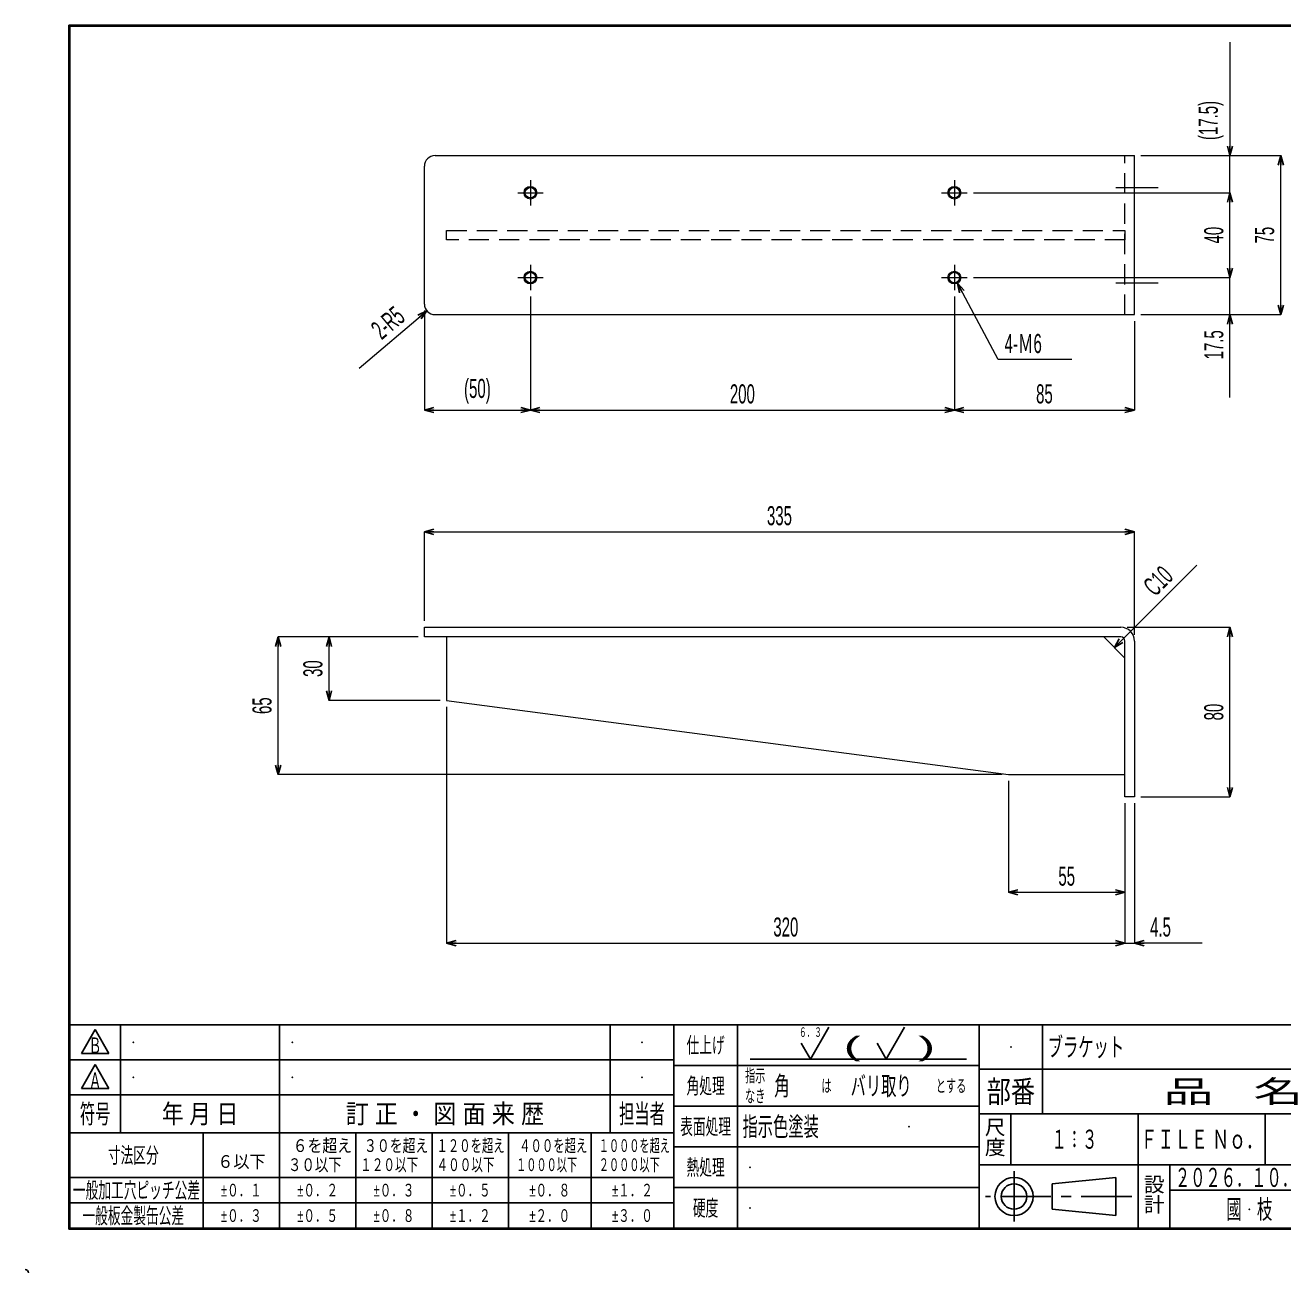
# Model space of a CAD drawing. Header units: millimetres. Extents: x -446 to 446, y -315 to 315.
# Drawn here: x -446 to 148, y -315 to 273 of the extents above; entities that cross this region are included whole.
import ezdxf
from ezdxf.enums import TextEntityAlignment as Align

# ---------------------------------------------------------------- set-up
doc = ezdxf.new("R2010")
doc.units = ezdxf.units.MM
doc.header["$LTSCALE"] = 0.75
doc.header["$PDSIZE"] = 1
doc.linetypes.add('CENTER', pattern=[50.8, 31.75, -6.35, 6.35, -6.35])
doc.linetypes.add('DASHED', pattern=[19.05, 12.7, -6.35])
for name, color, linetype in [('Layer0012', 7, 'Continuous'), ('Layer0013', 7, 'Continuous'), ('Layer0014', 7, 'Continuous')]:
    doc.layers.add(name, color=color, linetype=linetype)
doc.styles.add('dcStyle0', font='ＭＳ Ｐゴシック', dxfattribs={"width": 0.6})
doc.styles.add('dcStyle1', font='@ＭＳ Ｐゴシック', dxfattribs={"width": 0.8})
doc.dimstyles.new('dc_Diam06', dxfattribs={"dimtxt": 9, "dimasz": 4.500339, "dimexe": 0, "dimexo": 3, "dimgap": 3, "dimtad": 2, "dimtih": 1, "dimtoh": 1, "dimdec": 1, "dimdsep": 46, "dimtxsty": 'dcStyle0', "dimblk1": 'OPEN30', "dimblk2": 'OPEN30', "dimsah": 1, "dimcen": 0.09, "dimclrd": 4, "dimclre": 4, "dimclrt": 4, "dimadec": 0, "dimazin": 2, "dimtfac": 1, "dimtdec": 4, "dimtofl": 0, "dimtmove": 0, "dimatfit": 3, "dimfxl": 1, "dimarcsym": 1})
doc.dimstyles.new('dc_Radial01', dxfattribs={"dimtxt": 9, "dimasz": 4.500339, "dimexe": 0, "dimexo": 3, "dimgap": 3, "dimtad": 3, "dimdec": 1, "dimdsep": 46, "dimtxsty": 'dcStyle0', "dimblk1": 'OPEN30', "dimblk2": 'OPEN30', "dimsah": 1, "dimcen": 0.09, "dimclrd": 4, "dimclre": 4, "dimclrt": 4, "dimadec": 0, "dimazin": 2, "dimtfac": 1, "dimtdec": 4, "dimtofl": 0, "dimtmove": 0, "dimatfit": 3, "dimfxl": 1, "dimarcsym": 1})
doc.dimstyles.new('dc_Rotated', dxfattribs={"dimtxt": 9, "dimasz": 4.500339, "dimexe": 0, "dimexo": 3, "dimgap": 3, "dimtad": 3, "dimdec": 1, "dimdsep": 46, "dimtxsty": 'dcStyle0', "dimblk1": 'OPEN30', "dimblk2": 'OPEN30', "dimsah": 1, "dimcen": 0.09, "dimclrd": 4, "dimclre": 4, "dimclrt": 4, "dimadec": 0, "dimazin": 2, "dimtfac": 1, "dimtdec": 4, "dimtmove": 0, "dimatfit": 3, "dimfxl": 1, "dimarcsym": 1})

# ---------------------------------------------------------------- blocks, each defined once
blk = doc.blocks.new('DC_GROUP_AAD6-2738_1')
at = {"layer": 'Layer0014', "color": 2, "style": 'dcStyle0'}
for s, width, p, p2 in [('指示', 0.55, (-105.9, -225), (-96.3, -225)), ('は', 0.55, (-69.9, -229.8), (-65.1, -229.8)), ('とする', 0.637211, (-15.9, -229.8), (-1.5, -229.8)), ('なき', 0.629933, (-105.9, -234.6), (-96.3, -234.6))]:
    blk.add_text(s, height=6, dxfattribs=dict(at, width=width)).set_placement(p, p2, align=Align.FIT)
blk = doc.blocks.new('DC_GROUP_AAD6-2738_2')
at = {"layer": 'Layer0013', "color": 4, "linetype": 'Continuous', "lineweight": 25}
for p, q in [((-75.05, -214.2), (-66.39, -199.2)), ((-79.38, -206.7), (-75.05, -214.2))]:
    blk.add_line(p, q, dxfattribs=at)
at = {"layer": 'Layer0013', "color": 4, "style": 'dcStyle0', "width": 0.812153}
blk.add_text('６．３', height=4.5, dxfattribs=at).set_placement((-80.45, -203.7), (-69.65, -203.7), align=Align.FIT)
blk = doc.blocks.new('DC_GROUP_AAD6-2738_3')
at = {"layer": 'Layer0013', "color": 4, "linetype": 'Continuous', "lineweight": 25}
for p, q in [((-39.29, -214.2), (-30.63, -199.2)), ((-43.62, -206.7), (-39.29, -214.2))]:
    blk.add_line(p, q, dxfattribs=at)
blk = doc.blocks.new('_Open30')
at = {"color": 0, "linetype": 'ByBlock', "lineweight": -2}
for p, q in [((-1, 0.267949), (0, 0)), ((0, 0), (-1, -0.267949)), ((0, 0), (-1, 0))]:
    blk.add_line(p, q, dxfattribs=at)
blk = doc.blocks.new('*D4')
at = {"layer": 'Layer0012', "color": 4, "linetype": 'Continuous', "lineweight": 13}
for p, q in [((-207.16, 145.42), (-207.16, 91.92)), ((-257.16, 138.92), (-257.16, 91.92)), ((-257.16, 91.92), (-207.16, 91.92))]:
    blk.add_line(p, q, dxfattribs=at)
at = {"layer": 'Layer0012', "color": 4, "xscale": 4.500345800894138, "yscale": 4.500244740756384}
for p, rotation in [((-257.16, 91.92), 180), ((-207.16, 91.92), 360)]:
    blk.add_blockref('_Open30', p, dxfattribs=dict(at, rotation=rotation))
at = {"layer": 'Layer0012', "color": 4, "insert": (-232.16, 94.92), "char_height": 9, "attachment_point": 8, "style": 'dcStyle0'}
blk.add_mtext('\\T1.00;(50)', dxfattribs=at)
blk = doc.blocks.new('*D5')
at = {"layer": 'Layer0012', "color": 4, "linetype": 'Continuous', "lineweight": 13}
for p, q in [((-207.16, 145.42), (-207.16, 91.92)), ((-7.16, 145.42), (-7.16, 91.92)), ((-207.16, 91.92), (-7.16, 91.92))]:
    blk.add_line(p, q, dxfattribs=at)
at = {"layer": 'Layer0012', "color": 4, "xscale": 4.500345800894138, "yscale": 4.500244740756384}
for p, rotation in [((-207.16, 91.92), 180), ((-7.16, 91.92), 360)]:
    blk.add_blockref('_Open30', p, dxfattribs=dict(at, rotation=rotation))
at = {"layer": 'Layer0012', "color": 4, "insert": (-107.16, 94.92), "char_height": 9, "attachment_point": 8, "style": 'dcStyle0'}
blk.add_mtext('\\T1.00;200', dxfattribs=at)
blk = doc.blocks.new('*D6')
at = {"layer": 'Layer0012', "color": 4, "linetype": 'Continuous', "lineweight": 13}
for p, q in [((-7.16, 145.42), (-7.16, 91.92)), ((77.84, 133.92), (77.84, 91.92)), ((-7.16, 91.92), (77.84, 91.92))]:
    blk.add_line(p, q, dxfattribs=at)
at = {"layer": 'Layer0012', "color": 4, "xscale": 4.500345800894138, "yscale": 4.500244740756384}
for p, rotation in [((-7.16, 91.92), 180), ((77.84, 91.92), 360)]:
    blk.add_blockref('_Open30', p, dxfattribs=dict(at, rotation=rotation))
at = {"layer": 'Layer0012', "color": 4, "insert": (35.34, 94.92), "char_height": 9, "attachment_point": 8, "style": 'dcStyle0'}
blk.add_mtext('\\T1.00;85', dxfattribs=at)
blk = doc.blocks.new('*D7')
at = {"layer": 'Layer0012', "color": 4, "linetype": 'Continuous', "lineweight": 13}
for p, q in [((1.84, 154.42), (122.84, 154.42)), ((122.84, 136.92), (122.84, 154.42)), ((80.84, 136.92), (122.84, 136.92)), ((122.84, 97.77), (122.84, 136.92))]:
    blk.add_line(p, q, dxfattribs=at)
at = {"layer": 'Layer0012', "color": 4, "xscale": 4.500345800894138, "yscale": 4.500244740756384, "rotation": 90}
blk.add_blockref('_Open30', (122.84, 136.92), dxfattribs=at)
at = {"layer": 'Layer0012', "color": 4, "insert": (119.84, 129.57), "char_height": 9, "attachment_point": 9, "rotation": 90, "style": 'dcStyle0'}
blk.add_mtext('\\T1.00;17.5', dxfattribs=at)
blk = doc.blocks.new('*D8')
at = {"layer": 'Layer0012', "color": 4, "linetype": 'Continuous', "lineweight": 13}
for p, q in [((1.84, 194.42), (122.84, 194.42)), ((122.84, 154.42), (122.84, 194.42)), ((1.84, 154.42), (122.84, 154.42))]:
    blk.add_line(p, q, dxfattribs=at)
at = {"layer": 'Layer0012', "color": 4, "xscale": 4.500345800894138, "yscale": 4.500244740756384}
for p, rotation in [((122.84, 194.42), 90), ((122.84, 154.42), 270)]:
    blk.add_blockref('_Open30', p, dxfattribs=dict(at, rotation=rotation))
at = {"layer": 'Layer0012', "color": 4, "insert": (119.84, 174.42), "char_height": 9, "attachment_point": 8, "rotation": 90, "style": 'dcStyle0'}
blk.add_mtext('\\T1.00;40', dxfattribs=at)
blk = doc.blocks.new('*D9')
at = {"layer": 'Layer0012', "color": 4, "linetype": 'Continuous', "lineweight": 13}
for p, q in [((122.84, 265.47), (122.84, 211.92)), ((80.84, 211.92), (122.84, 211.92)), ((122.84, 194.42), (122.84, 211.92)), ((1.84, 194.42), (122.84, 194.42))]:
    blk.add_line(p, q, dxfattribs=at)
at = {"layer": 'Layer0012', "color": 4, "xscale": 4.500345800894138, "yscale": 4.500244740756384, "rotation": 270}
blk.add_blockref('_Open30', (122.84, 211.92), dxfattribs=at)
at = {"layer": 'Layer0012', "color": 4, "insert": (119.84, 219.27), "char_height": 9, "attachment_point": 7, "rotation": 90, "style": 'dcStyle0'}
blk.add_mtext('\\T1.00;(17.5)', dxfattribs=at)
blk = doc.blocks.new('*D10')
at = {"layer": 'Layer0012', "color": 4, "linetype": 'Continuous', "lineweight": 13}
for p, q in [((80.84, 211.92), (146.84, 211.92)), ((146.84, 136.92), (146.84, 211.92)), ((80.84, 136.92), (146.84, 136.92))]:
    blk.add_line(p, q, dxfattribs=at)
at = {"layer": 'Layer0012', "color": 4, "xscale": 4.500345800894138, "yscale": 4.500244740756384}
for p, rotation in [((146.84, 211.92), 90), ((146.84, 136.92), 270)]:
    blk.add_blockref('_Open30', p, dxfattribs=dict(at, rotation=rotation))
at = {"layer": 'Layer0012', "color": 4, "insert": (143.84, 174.42), "char_height": 9, "attachment_point": 8, "rotation": 90, "style": 'dcStyle0'}
blk.add_mtext('\\T1.00;75', dxfattribs=at)
blk = doc.blocks.new('*D21')
at = {"layer": 'Layer0012', "color": 4, "linetype": 'Continuous', "lineweight": 13}
for p, q in [((-326.16, -80.01), (-326.16, -15.03)), ((-260.16, -15.03), (-326.16, -15.03)), ((15.36, -80.01), (-326.16, -80.01))]:
    blk.add_line(p, q, dxfattribs=at)
at = {"layer": 'Layer0012', "color": 4, "xscale": 4.500345800894138, "yscale": 4.500244740756384}
for p, rotation in [((-326.16, -15.03), 90), ((-326.16, -80.01), 270)]:
    blk.add_blockref('_Open30', p, dxfattribs=dict(at, rotation=rotation))
at = {"layer": 'Layer0012', "color": 4, "insert": (-329.16, -47.52), "char_height": 9, "attachment_point": 8, "rotation": 90, "style": 'dcStyle0'}
blk.add_mtext('\\T1.00;65', dxfattribs=at)
blk = doc.blocks.new('*D22')
at = {"layer": 'Layer0012', "color": 4, "linetype": 'Continuous', "lineweight": 13}
for p, q in [((74.34, -10.53), (122.84, -10.53)), ((122.84, -90.53), (122.84, -10.53)), ((80.84, -90.53), (122.84, -90.53))]:
    blk.add_line(p, q, dxfattribs=at)
at = {"layer": 'Layer0012', "color": 4, "xscale": 4.500345800894138, "yscale": 4.500244740756384}
for p, rotation in [((122.84, -10.53), 90), ((122.84, -90.53), 270)]:
    blk.add_blockref('_Open30', p, dxfattribs=dict(at, rotation=rotation))
at = {"layer": 'Layer0012', "color": 4, "insert": (119.84, -50.53), "char_height": 9, "attachment_point": 8, "rotation": 90, "style": 'dcStyle0'}
blk.add_mtext('\\T1.00;80', dxfattribs=at)
blk = doc.blocks.new('*D23')
at = {"layer": 'Layer0012', "color": 4, "linetype": 'Continuous', "lineweight": 13}
for p, q in [((-257.16, 34.47), (77.84, 34.47)), ((-257.16, -7.53), (-257.16, 34.47)), ((77.84, -14.03), (77.84, 34.47))]:
    blk.add_line(p, q, dxfattribs=at)
at = {"layer": 'Layer0012', "color": 4, "xscale": 4.500345800894138, "yscale": 4.500244740756384}
for p, rotation in [((-257.16, 34.47), 180), ((77.84, 34.47), 360)]:
    blk.add_blockref('_Open30', p, dxfattribs=dict(at, rotation=rotation))
at = {"layer": 'Layer0012', "color": 4, "insert": (-89.66, 37.47), "char_height": 9, "attachment_point": 8, "style": 'dcStyle0'}
blk.add_mtext('\\T1.00;335', dxfattribs=at)
blk = doc.blocks.new('DC_IMAGEDIMGROUP_1')
at = {"layer": 'Layer0012', "color": 4, "linetype": 'Continuous', "lineweight": 13}
for p, q in [((-246.66, -48.03), (-246.66, -159.53)), ((73.34, -93.53), (73.34, -159.53)), ((77.84, -93.53), (77.84, -159.53)), ((-246.66, -159.53), (73.34, -159.53)), ((73.34, -159.53), (77.84, -159.53)), ((109.79, -159.53), (77.84, -159.53))]:
    blk.add_line(p, q, dxfattribs=at)
at = {"layer": 'Layer0012', "color": 4, "xscale": 4.500345800894138, "yscale": 4.500244740756384}
for p, rotation in [((-246.66, -159.53), 180), ((73.34, -159.53), 360), ((77.84, -159.53), 180)]:
    blk.add_blockref('_Open30', p, dxfattribs=dict(at, rotation=rotation))
at = {"layer": 'Layer0012', "color": 4, "char_height": 9, "style": 'dcStyle0'}
for s, insert, attachment_point in [('\\T1.00;320', (-86.66, -156.53), 8), ('\\T1.00;4.5', (85.19, -156.53), 7)]:
    blk.add_mtext(s, dxfattribs=dict(at, insert=insert, attachment_point=attachment_point))
blk = doc.blocks.new('*D25')
at = {"layer": 'Layer0012', "color": 4, "linetype": 'Continuous', "lineweight": 13}
for p, q in [((-302.16, -45.03), (-302.16, -15.03)), ((-260.16, -15.03), (-302.16, -15.03)), ((-249.66, -45.03), (-302.16, -45.03))]:
    blk.add_line(p, q, dxfattribs=at)
at = {"layer": 'Layer0012', "color": 4, "xscale": 4.500345800894138, "yscale": 4.500244740756384}
for p, rotation in [((-302.16, -15.03), 90), ((-302.16, -45.03), 270)]:
    blk.add_blockref('_Open30', p, dxfattribs=dict(at, rotation=rotation))
at = {"layer": 'Layer0012', "color": 4, "insert": (-305.16, -30.03), "char_height": 9, "attachment_point": 8, "rotation": 90, "style": 'dcStyle0'}
blk.add_mtext('\\T1.00;30', dxfattribs=at)
blk = doc.blocks.new('*D26')
at = {"layer": 'Layer0012', "color": 4, "linetype": 'Continuous', "lineweight": 13}
for p, q in [((13.54, 115.69), (-5.74, 151.77)), ((48.34, 115.69), (13.54, 115.69))]:
    blk.add_line(p, q, dxfattribs=at)
at = {"layer": 'Layer0012', "color": 4, "xscale": 4.500345800894138, "yscale": 4.500244740756384, "rotation": 118.1235982193733}
blk.add_blockref('_Open30', (-5.74, 151.77), dxfattribs=at)
at = {"layer": 'Layer0012', "color": 4, "insert": (16.54, 118.69), "char_height": 9, "attachment_point": 7, "style": 'dcStyle0'}
blk.add_mtext('\\T1.00;4-Ｍ6', dxfattribs=at)
blk = doc.blocks.new('*D27')
at = {"layer": 'Layer0012', "color": 4, "linetype": 'Continuous', "lineweight": 13}
blk.add_line((-287.94, 111.74), (-255.98, 138.7), dxfattribs=at)
at = {"layer": 'Layer0012', "color": 4, "xscale": 4.500345800894138, "yscale": 4.500244740756384, "rotation": 40.15146240727102}
blk.add_blockref('_Open30', (-255.98, 138.7), dxfattribs=at)
at = {"layer": 'Layer0012', "color": 4, "insert": (-265.57, 134.53), "char_height": 9, "attachment_point": 9, "rotation": 40.15146, "style": 'dcStyle0'}
blk.add_mtext('\\T1.00;2-R5', dxfattribs=at)
blk = doc.blocks.new('DC_IMAGEDIMGROUP_2')
at = {"layer": 'Layer0012', "color": 4, "linetype": 'Continuous', "lineweight": 13}
blk.add_line((107.16, 18.79), (68.34, -20.03), dxfattribs=at)
at = {"layer": 'Layer0012', "color": 4, "xscale": 4.500345800894138, "yscale": 4.500244740756384, "rotation": 225}
blk.add_blockref('_Open30', (68.34, -20.03), dxfattribs=at)
at = {"layer": 'Layer0012', "color": 4, "insert": (87.65, 3.52), "char_height": 9, "attachment_point": 7, "rotation": 45, "style": 'dcStyle0'}
blk.add_mtext('\\T1.00;C10', dxfattribs=at)
blk = doc.blocks.new('*D30')
at = {"layer": 'Layer0012', "color": 4, "linetype": 'Continuous', "lineweight": 13}
for p, q in [((18.36, -83.01), (18.36, -135.53)), ((73.34, -93.53), (73.34, -135.53)), ((18.36, -135.53), (73.34, -135.53))]:
    blk.add_line(p, q, dxfattribs=at)
at = {"layer": 'Layer0012', "color": 4, "xscale": 4.500345800894138, "yscale": 4.500244740756384}
for p, rotation in [((18.36, -135.53), 180), ((73.34, -135.53), 360)]:
    blk.add_blockref('_Open30', p, dxfattribs=dict(at, rotation=rotation))
at = {"layer": 'Layer0012', "color": 4, "insert": (45.85, -132.53), "char_height": 9, "attachment_point": 8, "style": 'dcStyle0'}
blk.add_mtext('\\T1.00;55', dxfattribs=at)
blk = doc.blocks.new('DC_GROUP_AAD6-2738_13')
at = {"color": 2, "linetype": 'CENTER', "lineweight": 18}
for p, q in [((-7.16, 200.42), (-7.16, 188.42)), ((-13.16, 194.42), (-1.16, 194.42))]:
    blk.add_line(p, q, dxfattribs=at)
at = {"color": 3, "linetype": 'Continuous', "lineweight": 18}
for radius in [3, 2.46]:
    blk.add_circle((-7.16, 194.42), radius, dxfattribs=at)
blk = doc.blocks.new('DC_GROUP_AAD6-2738_14')
at = {"color": 2, "linetype": 'CENTER', "lineweight": 18}
for p, q in [((-7.16, 160.42), (-7.16, 148.42)), ((-13.16, 154.42), (-1.16, 154.42))]:
    blk.add_line(p, q, dxfattribs=at)
at = {"color": 3, "linetype": 'Continuous', "lineweight": 18}
for radius in [3, 2.46]:
    blk.add_circle((-7.16, 154.42), radius, dxfattribs=at)
blk = doc.blocks.new('DC_GROUP_AAD6-2738_15')
at = {"color": 2, "linetype": 'CENTER', "lineweight": 18}
for p, q in [((-207.16, 160.42), (-207.16, 148.42)), ((-213.16, 154.42), (-201.16, 154.42))]:
    blk.add_line(p, q, dxfattribs=at)
at = {"color": 3, "linetype": 'Continuous', "lineweight": 18}
for radius in [3, 2.46]:
    blk.add_circle((-207.16, 154.42), radius, dxfattribs=at)
blk = doc.blocks.new('DC_GROUP_AAD6-2738_16')
at = {"color": 2, "linetype": 'CENTER', "lineweight": 18}
for p, q in [((-207.16, 200.42), (-207.16, 188.42)), ((-213.16, 194.42), (-201.16, 194.42))]:
    blk.add_line(p, q, dxfattribs=at)
at = {"color": 3, "linetype": 'Continuous', "lineweight": 18}
for radius in [3, 2.46]:
    blk.add_circle((-207.16, 194.42), radius, dxfattribs=at)
blk = doc.blocks.new('DC_GROUP_AAD6-2738_17')
at = {"color": 3, "linetype": 'DASHED', "lineweight": 18}
for p, q in [((-246.66, 172.17), (-246.66, 176.67)), ((-246.66, 176.67), (73.34, 176.67)), ((73.34, 176.67), (73.34, 172.17)), ((73.34, 172.17), (-246.66, 172.17))]:
    blk.add_line(p, q, dxfattribs=at)
blk = doc.blocks.new('DC_GROUP_AAD6-2738_18')
at = {"color": 3, "linetype": 'Continuous', "lineweight": 18}
for p, q in [((-252.16, 211.92), (77.84, 211.92)), ((77.84, 136.92), (77.84, 211.92)), ((-257.16, 141.92), (-257.16, 206.92)), ((-252.16, 136.92), (77.84, 136.92))]:
    blk.add_line(p, q, dxfattribs=at)
for centre, start, end in [((-252.16, 206.92), 90, 180), ((-252.16, 141.92), 180, 270)]:
    blk.add_arc(centre, 5, start, end, dxfattribs=at)

msp = doc.modelspace()

# ---------------------------------------------------------------- linework, layer by layer
at = {"color": 3, "linetype": 'DASHED', "lineweight": 18}
msp.add_line((73.34, 136.92), (73.34, 211.92), dxfattribs=at)
at = {"color": 2, "linetype": 'CENTER', "lineweight": 18}
for p, q in [((68.98, 196.92), (88.98, 196.92)), ((68.98, 151.92), (88.98, 151.92))]:
    msp.add_line(p, q, dxfattribs=at)
at = {"color": 3, "linetype": 'Continuous', "lineweight": 18}
for p, q in [((-257.16, -15.03), (-257.16, -10.53)), ((-257.16, -10.53), (71.34, -10.53)), ((71.34, -15.03), (-257.16, -15.03)), ((-246.66, -15.03), (-246.66, -45.03)), ((73.34, -25.03), (63.34, -15.03)), ((73.34, -90.53), (73.34, -17.03)), ((77.84, -17.03), (77.84, -90.53)), ((-246.66, -45.03), (18.36, -80.01)), ((18.36, -80.01), (73.34, -80.01)), ((77.84, -90.53), (73.34, -90.53))]:
    msp.add_line(p, q, dxfattribs=at)
for radius in [6.5, 2]:
    msp.add_arc((71.34, -17.03), radius, 0, 90, dxfattribs=at)
at = {"layer": 'Layer0014', "color": 3, "linetype": 'Continuous', "lineweight": 25}
for p, q in [((424.95, 273.45), (-424.95, 273.45)), ((-424.95, 273.45), (-424.95, -294.45)), ((-424.5, -294), (-424.5, 273)), ((-424.5, 273), (424.5, 273)), ((424.5, -198), (-424.5, -198)), ((-400.5, -249), (-400.5, -198)), ((-325.5, -249), (-325.5, -198)), ((-169.5, -249), (-169.5, -198)), ((-139.5, -198), (-139.5, -294)), ((4.5, -198), (4.5, -294)), ((34.5, -240), (34.5, -198)), ((-424.5, -214.5), (-139.5, -214.5)), ((-139.5, -217.2), (4.5, -217.2)), ((4.5, -219), (424.5, -219)), ((-424.5, -231), (-139.5, -231)), ((-139.5, -236.4), (4.5, -236.4)), ((4.5, -240), (424.5, -240)), ((79.5, -240), (79.5, -294)), ((-424.5, -249), (-139.5, -249)), ((-361.5, -249), (-361.5, -294)), ((-139.5, -255.6), (4.5, -255.6)), ((4.5, -264), (424.5, -264)), ((-139.5, -270), (-424.5, -270)), ((39, -273), (69, -270)), ((39, -273), (39, -285)), ((69, -270), (69, -288)), ((-139.5, -274.8), (4.5, -274.8)), ((-139.5, -282), (-424.5, -282)), ((39, -285), (69, -288)), ((-424.95, -294.45), (424.95, -294.45)), ((424.5, -294), (-424.5, -294))]:
    msp.add_line(p, q, dxfattribs=at)
at = {"layer": 'Layer0014', "color": 2, "linetype": 'Continuous', "lineweight": 25}
for p, q in [((-419, -211.5), (-412.5, -200.25)), ((-412.5, -200.25), (-406, -211.5)), ((-406, -211.5), (-419, -211.5)), ((-419, -228), (-412.5, -216.75)), ((-412.5, -216.75), (-406, -228)), ((-406, -228), (-419, -228))]:
    msp.add_line(p, q, dxfattribs=at)
at = {"layer": 'Layer0014', "color": 4, "linetype": 'Continuous', "lineweight": 25}
for p, q in [((-109.5, -198), (-109.5, -294)), ((-103.5, -214.2), (-1.5, -214.2)), ((19.5, -264), (19.5, -240)), ((139.5, -240), (139.5, -264)), ((-325.5, -249), (-325.5, -294)), ((-289.5, -249), (-289.5, -294)), ((-253.5, -249), (-253.5, -294)), ((-217.5, -249), (-217.5, -294)), ((-178.5, -249), (-178.5, -294)), ((94.5, -264), (94.5, -294)), ((94.5, -276), (169.5, -276))]:
    msp.add_line(p, q, dxfattribs=at)
at = {"layer": 'Layer0014', "color": 2, "linetype": 'CENTER', "lineweight": 25}
for p, q in [((21, -267), (21, -291)), ((76.5, -279), (7.5, -279))]:
    msp.add_line(p, q, dxfattribs=at)
at = {"layer": 'Layer0014', "color": 3, "linetype": 'Continuous', "lineweight": 25}
for radius in [9, 6]:
    msp.add_circle((21, -279), radius, dxfattribs=at)
at = {"layer": 'Layer0014', "color": 5, "linetype": 'Continuous', "lineweight": 25}
msp.add_arc((-445.5, -315), 1.5, 0, 90, dxfattribs=at)
at = {"layer": 'Layer0014', "color": 5, "linetype": 'Continuous'}
for p in [(-394.5, -206.25), (-319.5, -206.25), (-154.5, -206.25), (19.5, -208.5), (40.5, -208.5), (-394.5, -222.75), (-319.5, -222.75), (-154.5, -222.75), (-88.5, -226.8), (-52.5, -226.8), (-103.5, -246), (-28.5, -246), (49.5, -252), (-103.5, -265.2), (100.5, -270), (-103.5, -284.4), (132, -285)]:
    msp.add_point(p, dxfattribs=at)

# ---------------------------------------------------------------- block references
at = {"linetype": 'Continuous'}
for name in ['DC_GROUP_AAD6-2738_18', 'DC_GROUP_AAD6-2738_16', 'DC_GROUP_AAD6-2738_13', 'DC_GROUP_AAD6-2738_17', 'DC_GROUP_AAD6-2738_15', 'DC_GROUP_AAD6-2738_14']:
    msp.add_blockref(name, (0, 0), dxfattribs=at)
at = {"layer": 'Layer0012', "linetype": 'Continuous'}
for name in ['DC_IMAGEDIMGROUP_2', 'DC_IMAGEDIMGROUP_1']:
    msp.add_blockref(name, (0, 0), dxfattribs=at)
at = {"layer": 'Layer0013', "linetype": 'Continuous'}
for name in ['DC_GROUP_AAD6-2738_2', 'DC_GROUP_AAD6-2738_3']:
    msp.add_blockref(name, (0, 0), dxfattribs=at)
at = {"layer": 'Layer0014', "linetype": 'Continuous'}
msp.add_blockref('DC_GROUP_AAD6-2738_1', (0, 0), dxfattribs=at)

# ---------------------------------------------------------------- texts
at = {"layer": 'Layer0013', "color": 4, "style": 'dcStyle0'}
for s, width, p, p2 in [('(    )', 1.805192, (-59.4, -212.59), (-16.2, -212.59)), ('ブラケット', 0.686674, (36.9, -213), (72.9, -213)), ('角', 0.55, (-92.1, -231.3), (-84.9, -231.3)), ('バリ取り', 0.629933, (-56.1, -231.3), (-27.3, -231.3)), ('指示色塗装', 0.55, (-107.1, -250.5), (-71.1, -250.5)), ('１：３', 0.883646, (38.7, -256.5), (60.3, -256.5)), ('２０２６．１０．３０', 0.809085, (96.9, -274.5), (168.9, -274.5)), ('國\u3000枝', 0.619282, (121.2, -289.5), (142.8, -289.5))]:
    msp.add_text(s, height=9, dxfattribs=dict(at, width=width)).set_placement(p, p2, align=Align.FIT)
at = {"layer": 'Layer0014', "color": 2, "style": 'dcStyle0'}
for s, height, width, p, p2 in [('Ｂ', 7.5, 0.707699, (-415.5, -211.5), (-409.5, -211.5)), ('仕上げ', 7.5, 0.553553, (-133.5, -211.35), (-115.5, -211.35)), ('Ａ', 7.5, 0.769682, (-415.5, -228), (-409.5, -228)), ('角処理', 7.5, 0.55, (-133.5, -230.55), (-115.5, -230.55)), ('部番', 10.5, 0.746429, (8.1, -234.75), (30.9, -234.75)), ('品   名', 10.5, 1.482973, (91.5, -234.75), (157.5, -234.75)), ('符号', 9, 0.55, (-419.7, -244.5), (-405.3, -244.5)), ('年 月 日', 9, 0.761909, (-381, -244.5), (-345, -244.5)), ('訂 正 ・ 図 面 来 歴', 9, 0.858543, (-294.3, -244.5), (-200.7, -244.5)), ('担当者', 9, 0.55, (-165.3, -244.5), (-143.7, -244.5)), ('表面処理', 7.5, 0.55, (-136.5, -249.75), (-112.5, -249.75)), ('ＦＩＬＥ Ｎｏ．', 9, 0.958586, (80.7, -256.5), (138.3, -256.5)), ('寸法区分', 7.5, 0.55, (-406.5, -263.25), (-382.5, -263.25)), ('   ６を超え', 6, 0.883925, (-324.9, -258), (-291.3, -258)), ('  ３０を超え', 6, 0.813175, (-288.9, -258), (-255.3, -258)), (' １２０を超え', 6, 0.752912, (-252.9, -258), (-219.3, -258)), (' ４００を超え', 6, 0.752912, (-213.9, -258), (-180.3, -258)), ('１０００を超え', 6, 0.700964, (-174.9, -258), (-141.3, -258)), ('   ６以下', 6, 0.917262, (-360.9, -265.5), (-332.1, -265.5)), ('  ３０以下', 6, 0.829851, (-324.9, -267), (-296.1, -267)), (' １２０以下', 6, 0.75765, (-288.9, -267), (-260.1, -267)), (' ４００以下', 6, 0.75765, (-252.9, -267), (-224.1, -267)), ('１０００以下', 6, 0.697008, (-213.9, -267), (-185.1, -267)), ('２０００以下', 6, 0.697008, (-174.9, -267), (-146.1, -267)), ('熱処理', 7.5, 0.55, (-133.5, -268.95), (-115.5, -268.95)), ('一般加工穴ピッチ公差', 7.5, 0.578487, (-423, -279.75), (-363, -279.75)), ('±０．１', 6, 0.725681, (-353.1, -279), (-333.9, -279)), ('±０．２', 6, 0.725681, (-317.1, -279), (-297.9, -279)), ('±０．３', 6, 0.725681, (-281.1, -279), (-261.9, -279)), ('±０．５', 6, 0.725681, (-245.1, -279), (-225.9, -279)), ('±０．８', 6, 0.725681, (-207.6, -279), (-188.4, -279)), ('±１．２', 6, 0.725681, (-168.6, -279), (-149.4, -279)), ('一般板金製缶公差', 7.5, 0.55, (-418.5, -291.75), (-370.5, -291.75)), ('±０．３', 6, 0.725681, (-353.1, -291), (-333.9, -291)), ('±０．５', 6, 0.725681, (-317.1, -291), (-297.9, -291)), ('±０．８', 6, 0.725681, (-281.1, -291), (-261.9, -291)), ('±１．２', 6, 0.725681, (-245.1, -291), (-225.9, -291)), ('±２．０', 6, 0.725681, (-207.6, -291), (-188.4, -291)), ('±３．０', 6, 0.725681, (-168.6, -291), (-149.4, -291)), ('硬度', 7.5, 0.55, (-130.5, -288.15), (-118.5, -288.15))]:
    msp.add_text(s, height=height, dxfattribs=dict(at, width=width)).set_placement(p, p2, align=Align.FIT)
at = {"layer": 'Layer0014', "color": 2, "style": 'dcStyle1', "width": 0.9625}
for s, p in [('尺度', (8.4, -241.5)), ('設計', (83.4, -268.5))]:
    msp.add_text(s, height=7.2, rotation=270, dxfattribs=at).set_placement(p)

# ---------------------------------------------------------------- dimensions: what is measured, and where the dimension line sits
at = {"layer": 'Layer0012', "linetype": 'Continuous', "lineweight": 13}
dim = msp.add_linear_dim(base=(122.84, 211.92), p1=(-1.16, 194.42), p2=(77.84, 211.92), angle=90, text='(<>)', dimstyle='dc_Rotated', override={"dimtxt": 9, "dimasz": 4.500339, "dimexe": 0, "dimexo": 3, "dimgap": 3, "dimtad": 3, "dimtih": 0, "dimtoh": 0, "dimdec": 1, "dimlfac": 1, "dimzin": 8, "dimtxsty": 'dcStyle0', "dimblk1": 'Open30', "dimblk2": 'Open30', "dimsah": 1, "dimclrd": 4, "dimclre": 4, "dimclrt": 4, "dimazin": 2, "dimtofl": 1, "dimtolj": 0, "dimtzin": 8, "dimarcsym": 1}, dxfattribs=at)
dim.commit()
dim.dimension.update_dxf_attribs({"geometry": '*D9', "text_midpoint": (122.84, 240.87), "dimtype": 160})
for base, p1, p2, picture, middle in [((146.84, 211.92), (77.84, 136.92), (77.84, 211.92), '*D10', (146.84, 174.42)), ((122.84, 194.42), (-1.16, 154.42), (-1.16, 194.42), '*D8', (122.84, 174.42)), ((122.84, 154.42), (77.84, 136.92), (-1.16, 154.42), '*D7', (122.84, 115.17)), ((122.84, -10.53), (77.84, -90.53), (71.34, -10.53), '*D22', (122.84, -50.53)), ((-326.16, -15.03), (18.36, -80.01), (-257.16, -15.03), '*D21', (-326.16, -47.52)), ((-302.16, -15.03), (-246.66, -45.03), (-257.16, -15.03), '*D25', (-302.16, -30.03))]:
    dim = msp.add_linear_dim(base=base, p1=p1, p2=p2, angle=90, dimstyle='dc_Rotated', override={"dimtxt": 9, "dimasz": 4.500339, "dimexe": 0, "dimexo": 3, "dimgap": 3, "dimtad": 3, "dimtih": 0, "dimtoh": 0, "dimdec": 1, "dimlfac": 1, "dimzin": 8, "dimtxsty": 'dcStyle0', "dimblk1": 'Open30', "dimblk2": 'Open30', "dimsah": 1, "dimclrd": 4, "dimclre": 4, "dimclrt": 4, "dimazin": 2, "dimtofl": 1, "dimtolj": 0, "dimtzin": 8, "dimarcsym": 1}, dxfattribs=at)
    dim.commit()
    dim.dimension.update_dxf_attribs({"geometry": picture, "text_midpoint": middle, "dimtype": 160})
dim = msp.add_diameter_dim_2p(p1=(-8.57, 157.07), p2=(-5.74, 151.77), text='4-Ｍ6', dimstyle='dc_Diam06', override={"dimtxt": 9, "dimasz": 4.500339, "dimexe": 0, "dimexo": 3, "dimgap": 3, "dimtad": 2, "dimdec": 1, "dimlfac": 1, "dimzin": 8, "dimtxsty": 'dcStyle0', "dimblk1": 'Open30', "dimblk2": 'Open30', "dimsah": 1, "dimclrd": 4, "dimclre": 4, "dimclrt": 4, "dimazin": 2, "dimtolj": 0, "dimtzin": 8, "dimarcsym": 1}, dxfattribs=at)
dim.commit()
dim.dimension.update_dxf_attribs({"geometry": '*D26', "text_midpoint": (30.94, 115.69), "dimtype": 163})
dim = msp.add_radius_dim(center=(-252.16, 141.92), mpoint=(-255.98, 138.7), text='2-R5', dimstyle='dc_Radial01', override={"dimtxt": 9, "dimasz": 4.500339, "dimexe": 0, "dimexo": 3, "dimgap": 3, "dimtad": 3, "dimtih": 0, "dimtoh": 0, "dimdec": 1, "dimlfac": 1, "dimzin": 8, "dimtxsty": 'dcStyle0', "dimblk1": 'Open30', "dimblk2": 'Open30', "dimsah": 1, "dimclrd": 4, "dimclre": 4, "dimclrt": 4, "dimazin": 2, "dimtolj": 0, "dimtzin": 8, "dimarcsym": 1}, dxfattribs=at)
dim.commit()
dim.dimension.update_dxf_attribs({"geometry": '*D27', "text_midpoint": (-274.64, 122.96), "dimtype": 164})
dim = msp.add_linear_dim(base=(-207.16, 91.92), p1=(-257.16, 141.92), p2=(-207.16, 148.42), text='(<>)', dimstyle='dc_Rotated', override={"dimtxt": 9, "dimasz": 4.500339, "dimexe": 0, "dimexo": 3, "dimgap": 3, "dimtad": 3, "dimtih": 0, "dimtoh": 0, "dimdec": 1, "dimlfac": 1, "dimzin": 8, "dimtxsty": 'dcStyle0', "dimblk1": 'Open30', "dimblk2": 'Open30', "dimsah": 1, "dimclrd": 4, "dimclre": 4, "dimclrt": 4, "dimazin": 2, "dimtofl": 1, "dimtolj": 0, "dimtzin": 8, "dimarcsym": 1}, dxfattribs=at)
dim.commit()
dim.dimension.update_dxf_attribs({"geometry": '*D4', "text_midpoint": (-232.16, 91.92), "dimtype": 160})
for base, p1, p2, picture, middle in [((-7.16, 91.92), (-207.16, 148.42), (-7.16, 148.42), '*D5', (-107.16, 91.92)), ((77.84, 91.92), (-7.16, 148.42), (77.84, 136.92), '*D6', (35.34, 91.92)), ((77.84, 34.47), (-257.16, -10.53), (77.84, -17.03), '*D23', (-89.66, 34.47)), ((73.34, -135.53), (18.36, -80.01), (73.34, -90.53), '*D30', (45.85, -135.53))]:
    dim = msp.add_linear_dim(base=base, p1=p1, p2=p2, dimstyle='dc_Rotated', override={"dimtxt": 9, "dimasz": 4.500339, "dimexe": 0, "dimexo": 3, "dimgap": 3, "dimtad": 3, "dimtih": 0, "dimtoh": 0, "dimdec": 1, "dimlfac": 1, "dimzin": 8, "dimtxsty": 'dcStyle0', "dimblk1": 'Open30', "dimblk2": 'Open30', "dimsah": 1, "dimclrd": 4, "dimclre": 4, "dimclrt": 4, "dimazin": 2, "dimtofl": 1, "dimtolj": 0, "dimtzin": 8, "dimarcsym": 1}, dxfattribs=at)
    dim.commit()
    dim.dimension.update_dxf_attribs({"geometry": picture, "text_midpoint": middle, "dimtype": 160})

doc.saveas('drawing.dxf')
